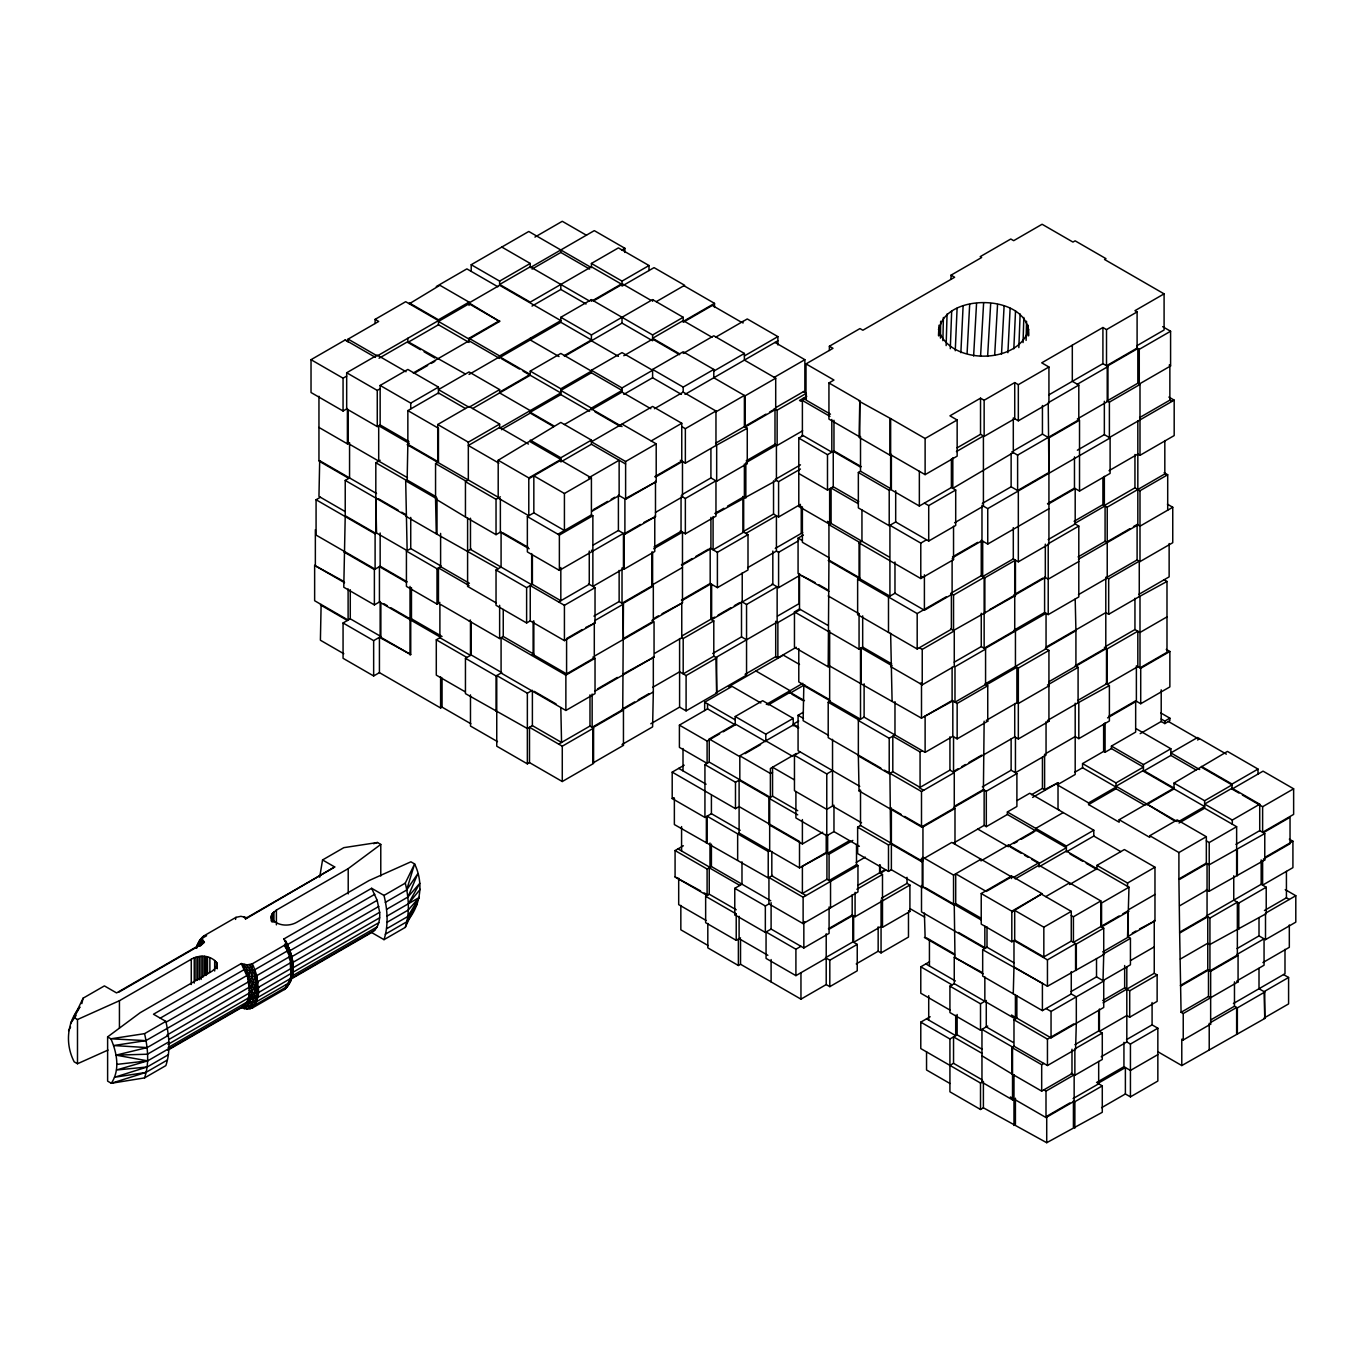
<?xml version="1.0" encoding="UTF-8"?>
<svg xmlns="http://www.w3.org/2000/svg" width="1364" height="1364" viewBox="0 0 1364 1364"><rect width="100%" height="100%" fill="white"/><g stroke="black" fill="none" stroke-linecap="round" stroke-linejoin="round"><path stroke-width="1.5" d="M793.217 725.836L793.217 718.351L762.647 700.704L735.23 716.526L735.23 724.847L707.541 708.871L679.408 725.119L679.408 747.37L707.098 763.363L707.098 741.095L719.646 733.849M740.192 830.301L711.411 813.694L704.932 817.445L704.932 764.607L709.246 762.101L709.246 739.015L735.23 724.011L765.801 741.658L765.801 734.173L735.23 716.526M798.605 728.12L793.217 725L739.817 755.827L739.817 779.748L735.486 782.254L704.932 764.607M795.911 791.546L795.911 817.957L826.772 835.774L833.967 831.614L859.388 846.294M922.235 887.572L922.235 861.144L860.514 825.51L857.632 827.181L857.632 853.591L888.493 871.408L891.374 869.755L922.235 887.572L923.667 886.736M980.955 859.235L953.538 875.057L922.951 857.393L922.951 887.146L953.538 904.809L955.704 903.565L980.886 918.091M922.951 860.735L921.501 861.571L921.501 858.229L922.951 859.064L922.951 826.959L954.988 808.477L954.988 843.907L953.538 843.071L984.143 825.408L986.308 826.652L1007.382 814.479L1035.788 830.898L1035.788 828.391L1063.221 812.569M1007.382 814.479L1007.382 811.989L1016.896 806.499L1016.896 773.558L1011.133 770.234L982.336 786.858M1044.602 754.224L1044.602 789.654L1058.021 782.748L1058.021 809.176L1059.453 809.994M1093.792 836.047L1093.792 830.216L1066.375 846.055L1066.375 851.886L1093.792 836.047L1120.782 851.63M1074.627 772.331L1082.556 767.744L1082.556 763.584L1103.629 751.428L1105.079 752.246L1111.421 748.597L1143.441 767.079L1116.025 782.919L1082.556 763.584M1096.963 869.533L1096.963 865.373L1124.379 849.55L1154.967 867.197L1154.967 920.871L1127.551 936.71L1128.983 887.197L1066.375 851.051L1038.959 866.873L1038.959 862.713L1008.371 845.066L980.955 860.889M1015.191 878.928L1038.959 865.219L1100.85 900.939L1100.85 926.531L1103.732 928.202L1103.732 954.612L1047.45 986.274L1013.981 966.957L1013.264 993.793M1128.983 887.197L1101.566 903.019L1101.566 926.94L1128.983 911.118M1111.421 748.597L1111.421 746.091L1135.666 732.093L1135.666 700.823L1140.713 703.739L1169.869 686.91L1169.869 651.481L1166.254 649.4M1116.025 782.919L1116.025 788.733L1144.805 805.357M1143.441 771.24L1170.858 755.417L1170.858 748.751L1143.441 764.59L1143.441 771.24L1204.617 806.55L1179.025 821.333M1173.586 820.31L1146.612 803.89M1140.185 733.644L1161.207 721.505L1161.207 689.826M1164.822 723.585L1164.822 721.096L1169.869 718.18L1169.869 720.669L1164.822 723.585L1161.207 721.505M1146.612 804.726L1174.029 788.904L1174.029 783.072L1227.429 751.411L1258.017 769.074L1258.017 774.053M1258.017 769.074L1232.033 784.061L1232.033 789.057L1238.955 793.064M196.28 947.929L202.025 938.79L200.048 942.797L200.031 946.224L204.361 942.234L202.025 938.79L203.833 935.909L235.972 917.358L240.882 916.318L246.918 917.665L334.709 866.975L322.552 859.951L319.688 877.205M938.978 335.8C935.67 291.521 1031.065 291.606 1028.729 335.663M940.444 338.153L940.666 321.239M204.361 942.234L116.571 992.924L104.397 985.899L83.119 998.175L73.792 1017.374L77.492 1019.522L119.435 1000.716L191.267 959.25C199.366 954.408 211.914 955.141 217.234 963.598L216.245 967.536L212.017 971.219L140.185 1012.702L107.62 1036.896L107.62 1081.14L111.319 1083.272L144.567 1077.901L165.845 1065.608C170.688 1051.269 169.17 1035.856 165.845 1021.38L153.484 1014.236L241.275 963.547L247.242 964.894L252.221 963.854L284.36 945.303L286.184 942.422L283.848 938.978L371.639 888.288L384 895.432C387.547 909.89 388.621 925.304 384 939.66L371.639 932.533L289.339 980.051M322.552 859.951L343.83 847.658L377.487 842.509L380.778 844.418L348.212 868.629L276.398 910.095L272.152 913.778L271.18 917.733C276.483 926.19 289.032 926.923 297.147 922.081L368.962 880.598L410.905 861.809L414.605 863.941C423.897 883.19 420.794 905.781 406.591 921.911L385.296 934.204M371.639 888.288L377.163 900.325L379.669 912.294L291.879 962.984L291.777 956.846L286.184 942.422C293.891 957.153 297.352 977.391 284.36 989.531C297.386 977.136 294.266 955.772 285.4 941.944L285.519 940.683L290.242 951.441L290.208 954.067C295.442 965.286 294.266 981.074 284.36 989.531L252.221 1008.081L247.242 1009.138L241.275 1007.791L168.113 1050.024M1028.047 335.834L1028.2 325.212M241.275 1007.791C256.262 997.749 244.923 978.926 247.242 964.894C253.789 978.039 259.296 997.476 247.242 1009.138L245.605 1003.785L256.773 1001.551L288.912 983.001L292.39 976.113L286.934 986.632L254.795 1005.183L242.826 1006.615L244.241 1008.746C257.182 997.613 251.078 977.459 244.241 964.519L242.826 966.513M166.323 1022.045L246.816 975.601L252.101 976.76L256.773 975.652L288.912 957.085L290.958 954.323L284.36 945.303L290.362 955.84L293.107 965.9L290.941 968.559L258.802 987.11L254.233 988.337L248.896 984.62L252.101 976.76L252.221 963.854C257.455 972.276 254.198 982.574 249.322 990.315L254.233 993.691L256.773 1001.551L252.221 1008.081C259.672 994.578 256.875 977.954 250.021 964.655L250.004 970.793L247.634 978.636L253.516 982.66L258.12 981.483L290.259 962.933L292.39 960.222L285.741 944.041L288.878 948.338L286.934 951.168L254.795 969.719L250.004 970.793L244.395 969.48L160.287 1018.124M942.882 340.676L943.394 317.454M1026.103 340.386L1026.546 321.239M946.139 345.586L947.059 313.993M1023.051 342.586L1023.818 317.454M950.299 348.673L951.68 310.856M1018.84 347.598L1020.136 313.976M384 939.66L405.279 927.384C409.899 913.01 408.825 897.614 405.279 883.139L414.605 863.941L406.574 890.095L385.296 902.388M955.26 350.753L957.102 308.196M1013.827 348.826L1015.532 310.856M960.87 352.679L963.103 306.065M1007.911 352.696L1010.127 308.213M967.11 353.02L969.668 304.496M1001.5 354.18L1004.109 306.065M973.623 356.021L976.539 303.558M994.697 354.947L997.544 304.496M980.563 356.328L983.597 303.234M987.621 356.379L990.673 303.558M79.811 1007.075C66.87 1022.523 64.995 1044.057 74.202 1061.84L77.492 1063.749L107.995 1050.075M107.62 1036.896L110.91 1038.805C116.895 1052.616 120.288 1069.939 111.319 1083.272L145.863 1072.445L167.158 1060.152M144.567 1077.901C149.409 1063.562 147.892 1048.149 144.567 1033.656L165.845 1021.38M293.107 965.9L291.726 977.511L290.259 978.704L258.12 997.255L247.634 1000.051L250.021 1008.9L252.647 1006.018L252.101 1002.813L248.47 997.954L167.994 1044.398M254.795 969.719L256.773 975.652L256.023 982.319L254.233 988.337L249.322 993.043L168.829 1039.521M938.483 335.646L939.012 325.212M1028.746 329.287C1018.482 365.109 948.73 365.109 938.466 329.287M256.773 1001.551L258.802 992.412L256.773 975.652M288.912 983.001C293.09 972.174 293.021 961.109 286.934 951.168M371.639 932.533C378.578 928.492 380.181 919.694 379.669 912.294M196.706 947.98L199.843 940.035L202.435 937.187L197.968 945.798L197.234 945.082L199.843 940.035L203.833 935.909L197.831 943.649L196.484 947.451M235.546 919.421L235.972 917.358M258.12 981.483L254.233 993.691L248.47 997.954M81.823 1003.631L83.119 998.175M291.777 976.01L286.934 986.632M258.802 987.11L256.705 993.265L258.12 997.255M290.259 978.704L292.697 971.816M386.609 909.345L407.887 897.052L417.827 873.676L406.574 890.095M405.279 927.384L413.377 909.72M245.605 972.532L246.901 969.838M287.497 984.007L285.741 988.269L290.958 980.358L290.242 979.659M198.343 944.28L196.467 947.946L201.258 938.807L206.612 935.721M406.591 921.911L413.241 909.686M68.575 1030.655L70.57 1027.058M79.777 1007.229L70.57 1023.392L76.094 1015.447M386.609 928.748L407.887 916.455L419.26 897.461L387.12 916.062M197.968 945.798L202.673 940.495L202.81 943.411L199.315 941.518L201.258 938.807M407.887 916.455L416.924 904.366L414.196 907.947M420.197 889.311L408.399 903.769L419.822 883.258L407.887 897.052M419.26 897.461L408.143 910.112L386.865 922.405M254.233 993.691L258.802 992.412L292.425 972.651L292.425 967.349L288.912 957.085M251.453 985.933L167.005 1035.071M334.709 866.975L245.639 918.944M246.918 917.665L245.367 918.824L243.9 916.676M803.123 398.373L804.555 399.209L800.958 401.289L799.509 400.453L806.721 396.293M375.1 323.524L375.1 319.364L405.688 301.7L438.458 320.608L377.265 355.936L348.11 339.107L348.314 342.006L345.228 339.943L311.026 359.687L311.026 392.525L343.063 411.007L347.394 408.518L347.394 443.846L349.559 442.601L349.559 477.929L345.228 480.418L345.228 515.745L375.816 533.409L375.816 462.754L380.147 460.265M471.211 271.368L471.211 264.718L528.789 231.471L591.413 267.634L591.413 263.457L618.404 247.89L649.008 265.537L649.008 270.532M436.292 286.542L466.88 268.878L497.86 286.764M409.302 303.78L439.89 285.281L469.046 302.126L469.046 305.451M348.11 339.107L378.698 321.444L375.1 319.364M534.944 237.08L562.275 221.292L586.52 235.29M471.211 264.718L499.633 281.12L530.238 263.457L530.238 267.634L594.295 230.635L624.9 248.299L624.9 252.459M408.944 441.561L380.147 424.937L377.265 426.591L346.678 408.927L346.678 372.764L377.265 355.117L406.063 371.741M409.302 302.944L438.458 319.79L469.046 302.126M407.853 338.272L407.853 342.432L438.458 324.768L469.046 342.432L469.046 338.272L499.633 355.936L560.826 320.608L499.633 285.281L469.046 302.944L499.633 321.444L469.046 339.107L438.458 321.444L469.046 303.78L499.633 321.444M311.026 359.687L343.063 378.186L346.678 376.106M532.028 269.083L560.826 252.459L589.623 269.083M379.056 358.238L407.853 341.614L465.448 374.026M380.147 424.937L380.147 385.449L407.853 369.439L438.458 387.103L438.458 393.77M346.678 372.764L377.265 390.428L380.147 388.774M589.623 301.086L530.238 266.798L499.633 284.462L530.238 302.126L591.413 266.798L622.018 284.462L622.018 281.12L591.413 263.457M469.046 338.272L499.633 320.608M621.66 250.175L624.9 248.299M413.258 372.986L469.046 340.778L499.633 358.442L499.633 355.936M415.048 372.781L427.648 365.501M431.246 363.421L434.843 361.341M532.028 306.082L560.826 289.458L586.026 304.002M380.147 385.449L410.735 403.113L438.458 387.103M622.018 281.12L649.008 265.537M499.633 357.607L560.826 322.279L560.826 317.283L591.413 299.62L652.606 334.947L683.193 317.283L683.193 321.444L714.514 303.371L714.514 307.429M593.221 300.25L622.018 283.627L650.816 300.25M593.221 301.086L622.018 284.462M345.28 511.619L318.954 496.411L319.688 460.674M469.046 374.435L499.633 356.771L530.238 374.435L499.633 392.099M622.018 286.116L654.055 267.634L684.643 285.281L656.289 301.666M407.853 410.598L438.458 428.262L438.458 461.919L407.853 444.255L407.853 410.598L438.458 392.934L465.448 408.518M560.826 317.283L591.413 334.947L652.606 299.62L683.193 317.283M437.725 462.345L437.725 424.511L469.046 406.438L499.633 424.102L499.633 428.262L560.826 392.934L523.026 371.11M530.238 371.11L560.826 353.447L591.413 371.11L560.826 388.774L530.238 371.11L530.238 375.271L472.643 408.518M499.633 389.61L469.046 371.946L438.458 389.61L469.046 407.273L499.633 389.61L499.633 392.934L530.238 410.598L530.238 413.087L501.441 429.711M435.934 496.632L407.137 480.009L407.853 444.255M564.423 355.527L591.413 339.943L560.826 322.279M316.073 499.753L375.1 533.818L375.1 569.146L316.073 535.08L316.073 499.753L320.404 497.246M564.423 356.362L622.018 323.115L652.606 340.778L652.606 334.947M591.413 370.275L622.018 352.611L652.606 370.275L622.018 387.939L591.413 370.275L591.413 372.764L622.018 390.428L591.413 408.092L560.826 390.428L591.413 372.764M437.725 424.511L468.329 442.175L499.633 424.102M345.228 515.745L343.779 587.236L374.384 604.9L380.147 601.558L380.147 636.886L410.735 654.549L410.735 619.222L390.939 607.798M375.816 498.082L376.549 533L407.137 550.647L405.688 480.827L407.137 480.009M468.329 442.175L468.329 480.009L465.448 481.663L465.448 516.99L435.559 498.917L435.559 463.589L438.458 461.919M623.808 355.731L652.606 339.107L679.596 354.691M683.193 322.279L712.349 305.451L741.146 322.075M589.623 411.229L560.826 394.605L530.238 412.252L553.631 425.773M530.238 441.766L560.826 459.429L528.789 477.912L528.789 515.745L498.201 498.082L498.201 460.248L560.826 422.431L591.413 440.095L591.413 444.255L625.616 463.999M681.403 394.384L652.606 377.76L652.606 369.439L683.193 351.776L713.798 369.439L713.798 377.76L745.102 395.85L775.707 378.186L775.707 409.353L745.102 427.017L745.102 395.85M348.11 588.89L348.11 620.057L314.641 600.74L314.641 565.412L343.54 581.269M683.193 353.447L713.798 335.783L744.386 353.447L744.386 360.096L775.707 378.186M375.1 533.818L376.549 533M435.559 498.917L436.292 533.818L498.201 568.737M564.423 424.511L591.413 408.927L622.018 426.591M715.623 337.232L747.267 318.954L777.872 336.618L777.872 344.939M650.816 408.723L622.018 392.099L591.413 409.763L591.413 408.092M623.808 394.384L652.606 377.76M530.238 440.095L560.826 457.758L591.413 440.095M652.606 369.439L683.193 387.103L713.798 369.439M713.798 371.11L744.386 353.447M528.789 478.747L560.826 460.248L591.413 477.912L591.413 514.91L557.944 534.245M343.779 551.909L374.384 569.572L380.147 566.231L407.137 581.831M406.421 551.073L410.735 548.567L441.339 566.231L437.009 568.737L406.421 551.073L406.421 586.401L437.009 604.064L439.89 602.394M465.448 481.663L496.036 499.326L500.366 496.837M591.413 444.255L560.826 461.919L560.826 457.758M744.386 355.936L777.872 336.618M654.413 408.723L683.193 392.099L715.964 411.007L715.964 445.499L685.359 463.163L680.312 460.265M343.796 653.731L320.404 640.228L321.12 604.474M685.001 394.384L777.872 340.778M651.174 440.93L681.761 423.266L681.761 461.083L654.771 476.667M588.532 477.912L619.137 460.248L619.137 495.575L592.129 511.176M564.423 493.495L564.423 530.494L533.836 512.83L533.836 475.831L564.423 493.495L591.413 477.912M470.853 723.755L442.055 707.132L440.606 707.967L379.431 672.64L373.651 675.964L343.063 658.301L343.063 622.973L350.275 618.813L380.863 636.477L380.863 603.229M467.596 551.073L471.211 548.993M465.448 516.99L496.036 534.654L501.082 531.738L501.082 567.066L496.036 569.982L496.036 605.309L526.623 622.973L530.238 620.893L564.423 640.637L595.028 622.973L595.028 587.645L588.532 583.894M591.413 514.91L592.863 515.745L592.863 586.401L623.45 568.737L623.45 533.409L559.376 570.391L527.357 551.909L527.357 516.581L533.836 512.83M681.761 423.266L652.606 406.438L591.413 441.766L625.616 461.509L656.203 443.846L656.203 481.663L625.616 499.326L618.404 495.166L618.404 530.494L593.221 545.037M681.761 426.591L685.359 428.671L715.964 411.007M774.258 377.351L804.862 359.687L804.862 390.854L776.082 407.461M951.032 279.364L951.032 275.17L981.637 257.506L980.187 256.671L1010.792 239.007L1013.674 240.678L1042.096 224.259L1072.957 242.076L1075.122 240.831L1105.982 258.649L1104.533 259.467L1164.089 293.857L1164.089 330.003L1136.775 345.791M829.38 350.48L829.38 346.234L859.985 328.571L862.866 330.241L954.647 277.25L951.032 275.17M715.588 412.047L744.386 395.424L744.386 426.591L747.267 428.262L747.267 463.589L716.68 481.253L710.917 477.929L682.119 494.552M830.471 414.179L806.005 400.044L806.005 363.898L832.995 348.314L829.38 346.234M593.221 509.71L607.611 501.406M611.208 499.326L614.806 497.246M655.487 477.093L682.477 461.509L682.477 496.837L655.487 512.421M343.063 622.973L373.651 640.637L380.863 636.477M410.018 619.648L411.468 618.813L442.055 636.477M467.596 517.826L467.596 586.401L469.046 585.565L438.458 567.901L438.458 603.229L499.633 638.557L503.248 636.477L533.836 654.14L533.836 620.893M715.588 443.215L765.988 414.127M769.586 412.047L774.991 408.927L774.991 444.255L746.193 460.879M527.357 516.581L559.376 535.063L592.863 515.745M774.258 408.518L777.139 410.172L806.294 393.344L806.294 399.584M626.69 497.877L656.203 481.663M715.964 445.499L747.267 428.262M828.937 382.96L859.797 400.777L859.797 436.923L828.937 419.106L828.937 382.96L833.967 380.045L806.005 363.898M379.431 672.64L379.431 637.312L410.735 654.549M465.09 691.753L436.292 675.129L436.292 639.801L440.606 637.312L379.431 601.984L379.431 566.657L406.421 582.24M469.046 620.893L470.478 620.057M496.036 569.982L526.623 587.645L532.386 584.321L560.826 600.723L560.826 567.475M747.625 461.714L776.423 445.09L776.423 480.418L715.588 513.87M640.381 524.475L624.183 533.818L624.183 569.146L622.018 567.901L622.018 603.229L652.606 585.565L652.606 552.318M643.979 522.395L655.487 516.581L655.487 481.253M681.045 496.002L685.359 498.491L715.964 480.827L715.964 516.155L685.359 533.818L680.312 530.903M774.991 444.255L777.139 445.499L802.646 430.785M618.404 530.494L624.9 534.245L655.487 516.581M859.064 401.187L890.641 418.595L890.641 489.454L919.353 506.027L951.39 487.528L955.704 490.017L955.704 525.447L928.714 541.031L895.688 521.969L889.209 525.72L858.348 507.902L858.348 472.473L889.209 490.29L891.374 489.045L891.374 454.331L889.925 455.167L859.064 437.35L859.797 400.777M831.818 419.481L831.818 452.149L802.39 435.167L801.674 436.412M829.653 488.841L829.653 524.27L798.793 506.453L798.793 438.083L803.123 435.593M558.66 601.984L589.265 584.321L589.265 551.073M654.038 546.913L681.045 531.329L681.045 498.082M653.68 548.788L682.477 532.165L682.477 602.82L651.89 620.484M714.872 513.461L723.875 508.261M727.472 506.18L743.67 496.837L743.67 532.165L713.082 549.828L713.082 516.581M560.826 707.541L561.542 742.459L532.386 725.631L527.357 728.529L465.448 693.628L465.448 658.301L471.211 654.976L501.799 672.64M800.498 464.851L774.991 479.582L778.588 481.663L800.446 469.046M624.183 569.146L654.771 551.482L654.771 516.155M530.238 620.893L530.238 585.565L564.423 605.309L595.028 587.645M798.793 438.083L827.488 454.655L833.967 450.904L861.196 466.624M681.403 564.781L692.196 558.541M695.793 556.478L708.393 549.198M593.937 616.102L619.137 601.558L623.45 604.064L622.734 709.621M682.119 565.19L710.917 548.567L710.917 517.399M742.954 496.411L742.954 531.738L773.541 514.075L778.588 516.99L800.446 504.373M651.89 551.909L651.89 585.156L682.477 567.492M465.448 658.301L496.036 675.964L501.082 673.049L565.872 710.456L595.028 693.628L595.028 658.301L592.863 657.056M531.67 655.385L533.836 654.14M622.734 638.966L653.322 621.302L653.322 585.974L622.734 603.638L623.45 639.392M594.653 620.688L623.45 604.064M745.835 533.409L776.423 515.745L776.423 551.073L747.625 567.697M952.822 457.724L952.822 488.363L1013.299 452.609L1013.299 417.913L1018.328 420.811L1048.933 403.147L1048.933 367.001L1018.328 384.665L1014.731 382.585L984.143 400.249L980.528 398.169L949.941 415.832L957.153 419.993L957.153 456.139L925.116 474.638L890.641 454.741M1106.511 329.594L1106.511 365.757L1137.099 348.093L1137.099 311.93L1106.511 329.594L1102.913 327.513L1041.721 362.841L1048.933 367.001M582.172 629.554L566.589 638.557L566.589 673.884L533.119 654.549L533.119 621.302M585.65 627.559L595.028 622.973M1164.089 293.857L1134.95 310.685L1137.099 311.93M710.184 583.485L710.184 548.158L717.396 552.318L748.001 534.654L748.001 569.982L717.396 587.645L710.184 583.485L681.403 600.109M798.793 506.453L800.225 505.618M798.793 473.513L827.488 490.085L833.251 486.76L858.672 501.423M858.348 472.473L860.514 471.228L891.374 489.045M890.641 418.595L925.116 438.492L957.153 419.993M682.119 600.518L710.917 583.894L710.917 619.222L713.798 620.893L713.798 656.22L683.193 673.884L683.193 638.557L713.798 620.893M654.771 617.977L658.369 615.897M661.966 613.817L682.477 602.82M775.281 548.413L802.697 532.574M558.66 744.113L589.981 726.04L593.579 728.12L593.579 763.448L562.275 781.521L529.505 762.612L527.357 763.857L496.752 746.193L496.752 675.538L527.357 693.202L532.386 690.303L532.386 725.631M828.903 591.362L798.076 573.562L798.076 538.132L803.396 535.046M594.653 656.016L654.055 621.728L654.055 657.056L594.653 691.343M957.136 447.835L980.528 434.315L984.143 436.395L1014.731 418.731L1014.731 382.585M1048.916 394.844L1102.913 363.659L1107.96 366.575L1107.96 401.289L1077.355 418.953M565.156 674.72L594.295 657.874L594.295 622.564M501.082 673.049L501.082 637.721L565.872 675.129L595.028 658.301M776.423 551.073L778.588 552.318L798.622 540.741M828.937 524.68L859.797 542.497L859.797 577.927L828.937 560.11L828.937 524.68L831.085 523.435L831.085 488.005L858.314 503.725M956.42 451.569L983.41 435.986L983.41 506.129L954.63 522.753M1077.355 384.239L1107.96 366.575M1139.264 349.337L1170.585 331.247L1170.585 365.961L1139.264 384.051L1139.264 349.337L1137.099 348.093M1048.933 473.291L1048.217 402.738L1078.805 385.074L1078.805 419.788L1017.612 455.116L1011.849 451.791M682.119 635.846L714.514 617.142M718.112 615.079L730.712 607.798M734.309 605.718L739.714 602.598M654.771 653.305L681.761 637.721L683.193 638.557M597.534 688.837L617.329 677.414M622.734 674.293L654.055 657.056M712.707 653.509L741.505 636.886L741.505 601.558L746.551 604.474L777.139 586.81L777.139 622.137L715.964 657.465L716.68 693.219L716.68 657.891L713.798 656.22M1013.657 450.751L1042.437 434.127L1048.933 437.861L1079.521 420.197L1079.521 491.057L1074.474 488.142L1047.484 503.725M772.092 583.894L778.588 587.645L800.446 575.028M801.674 575.642L815.109 582.564M922.235 750.694L920.069 751.939L920.069 787.369L892.806 771.632L889.209 773.712L858.348 755.895L858.348 720.482L864.111 717.14L925.116 752.365L952.822 736.355L957.153 738.862L987.741 721.198L987.741 685.768L957.153 703.432L952.106 700.516L921.501 718.18L829.653 665.973L828.204 666.808L828.937 560.11M859.064 578.336L859.064 542.906L861.946 541.252L861.946 509.983M1137.832 383.216L1137.832 348.502L1107.227 366.166L1107.227 400.88L1137.832 383.216L1139.997 384.46L1139.997 455.32L1137.832 454.076L1109.034 470.699M924.4 503.111L928.714 505.601L955.704 490.017M1107.227 400.88L1109.392 402.124L1139.997 384.46M118.924 992.122L201.241 944.57L200.048 942.797M652.606 687.388L679.596 671.804L686.092 675.555L716.68 657.891M777.497 616.119L799.082 603.638L799.082 574.551M634.618 701.931L622.018 709.212L623.45 710.047L623.45 745.375L592.863 763.039L592.863 727.711L623.45 710.047M638.216 699.851L649.008 693.628M653.322 656.63L653.322 691.957L592.147 727.285L592.147 694.037M828.204 666.808L794.462 647.337L794.462 611.907L799.509 608.992L827.931 625.394M982.336 503.418L1011.133 486.795L1018.328 490.955L1018.328 561.815L1013.299 558.899L982.694 576.563L982.694 541.133M529.505 762.612L529.505 727.285L562.275 746.193L593.579 728.12M746.551 604.474L746.551 675.129L745.102 674.293L775.707 656.63L775.707 621.302L777.872 622.564L799.969 609.793M1077.355 450.222L1104.346 434.639L1110.108 437.963L1110.108 473.393L1079.521 491.057M1014.731 559.734L1014.731 630.594L984.143 648.258L984.143 577.398L953.538 595.062L951.39 593.817L951.39 629.247L917.188 648.991L857.632 614.601L857.632 579.171L859.797 577.927M828.204 560.519L889.925 596.153L889.925 525.293L920.785 543.111L926.548 539.786M1139.605 417.606L1169.869 400.146L1172.017 401.391M1048.217 472.882L1017.612 490.546L1017.612 455.116M1139.997 455.32L1174.182 435.576L1174.182 400.146L1109.392 437.554L1109.392 402.124M953.18 557.347L981.978 540.724L981.978 505.294L987.741 508.619L1110.108 437.963M650.798 723.755L679.596 707.132L686.092 710.866L716.68 693.219M715.964 692.793L746.551 675.129M775.707 656.63L777.872 657.891L796.286 647.252M952.464 556.921L977.647 542.378M728.478 686.791L783.328 655.129L799.509 664.473M704.659 710.593L704.659 702.204L732.093 686.382L760.856 702.989M1048.2 504.151L1075.19 488.568L1075.19 523.998L1048.2 539.581M828.204 631.379L829.653 630.543L829.653 701.403L860.514 719.22L860.514 648.36M857.632 614.601L859.064 613.766L859.064 649.196L862.679 647.116L891.715 663.893M952.106 560.877L952.106 594.227L924.4 610.237L894.972 593.238L888.493 596.989L888.493 632.419M859.064 542.906L920.785 578.541L953.538 559.632L953.538 526.282M374.776 894.29L286.952 944.911L288.162 947.963M953.538 595.062L953.538 630.492L1015.447 595.574L1015.447 560.161L984.859 577.807L981.262 575.727L981.262 540.297L987.741 544.048L1048.933 508.721M384 895.432L405.279 883.139M377.163 900.325L289.373 951.015L290.242 951.441M168.454 1035.293L147.176 1047.586L113.638 1045.54L145.863 1040.63L250.516 980.665M291.043 957.119L378.834 906.429M291.879 968.474L379.669 917.801M168.71 1041.943L147.431 1054.219L115.991 1055.139L147.176 1047.586M292.868 972.327L378.834 922.678M1074.116 521.287L1102.913 504.663L1107.227 507.169L1164.822 473.922L1166.987 475.166M950.657 593.391L981.262 575.727M857.632 579.171L917.188 613.561L946.19 596.818M1167.703 510.17L1167.703 474.757L1139.997 490.75L1134.95 487.835L1104.346 505.498L1104.346 476.326M168.164 1047.552L246.816 1002.131L248.998 1003.461M291.214 976.505L377.163 926.872M168.965 1048.575L147.687 1060.868L116.537 1069.99L147.176 1066.989L168.454 1054.696M167.602 1049.751L244.395 1005.439L246.901 1006.462M290.617 978.755L374.776 930.146M766.312 704.421L802.867 683.296M768.137 705.018L790.08 692.349L804.453 700.653M828.562 735.367L803.123 720.686L803.839 684.847M1048.217 614.601L1048.217 543.742L1078.805 526.078L1078.805 596.938L1048.217 614.601L1044.602 612.521L1014.015 630.185L1015.447 631.003L1015.447 666.433L1018.328 668.104L1048.933 650.44L1048.933 721.3L1018.328 738.964L1014.731 736.884L953.538 772.212L953.538 736.782M723.108 731.854L735.23 724.847M804.692 684.745L790.08 693.185L790.08 690.696L755.895 670.969M1018.328 561.815L1048.933 544.151L1048.933 437.861M704.932 817.445L672.196 798.537L672.196 772.126L684.182 765.204M859.763 786.329L798.076 750.712L798.076 715.282L803.396 712.196M765.801 734.173L793.217 718.351M1078.072 556.921L1105.079 541.337L1107.227 542.599M1042.812 578.131L1014.015 594.755L1015.447 595.574M880.854 768.068L828.204 737.668L828.204 702.238L830.369 700.994L803.123 685.257M890.641 633.254L892.09 701.198M989.531 609.708L1045.318 577.501L1045.318 544.151M1106.511 542.173L1129.904 528.669M1133.501 526.589L1137.099 524.509L1139.997 526.18L1172.75 507.272L1172.75 542.702L1139.997 561.61L1137.099 559.939L1106.511 577.603L1108.676 578.847L1139.264 561.184L1139.264 596.614L1166.987 581.456L1166.987 652.316L1139.997 667.9L1139.997 597.04M919.353 647.747L922.235 649.4L954.271 630.901L954.271 666.331L922.235 684.83L890.641 666.604M1078.447 559.223L1137.832 524.935L1137.832 420.726M798.707 721.01L793.217 724.165L798.605 727.285M745.017 753.661L760.601 744.659M1078.805 561.508L1048.217 579.171L1044.602 577.091L1044.602 612.521M672.196 798.537L673.646 797.718M796.371 753.491L770.387 768.495L770.387 797.394L709.246 762.101M954.254 662.171L981.262 646.587L985.575 649.094L985.575 684.523L954.988 702.187L954.988 666.757L985.575 649.094M833.967 831.614L833.967 805.203L826.772 809.364L794.462 790.711L794.462 755.281L800.225 751.956M920.069 683.586L921.501 682.75M984.859 648.667L1046.052 613.34L1046.052 648.77L984.859 684.097L987.741 685.768M1078.447 594.653L1107.227 578.029L1107.227 507.169M772.553 772.229L770.387 773.473L739.817 755.827M672.196 772.126L735.486 808.664L739.1 806.584L799.509 841.469L799.509 867.879L826.209 852.466L829.09 854.137L852.858 840.412M675.078 850.556L707.098 869.021L707.098 895.449L675.078 876.967L675.078 850.556L683.381 845.765M822.697 832.245L802.39 843.958L768.938 824.657L768.938 798.23L772.553 796.15L797.718 810.693M674.362 798.128L674.362 824.555L768.222 877.904L772.553 875.415M924.4 716.509L952.822 700.943L952.822 736.355M1046.41 646.911L1105.795 612.624L1108.676 614.277L1139.264 596.614M794.462 755.281L826.772 773.934L832.534 770.609M858.348 755.895L859.064 790.915L921.501 826.959L954.271 808.051L954.271 772.621L949.941 770.131L919.353 787.795L923.667 790.285M858.348 720.482L889.209 738.282L894.972 734.957L894.972 701.625M1075.923 666.126L1075.923 630.697L1045.318 648.36L1048.933 650.44M1138.906 594.329L1169.136 576.87L1169.136 543.537M986.308 684.933L1016.896 667.269L1016.896 702.699L986.308 720.363L987.741 721.198M799.509 867.879L739.1 833.012L737.651 833.847L737.651 860.258M675.078 876.967L700.533 890.828M707.098 869.021L711.411 866.532L770.745 900.786M1106.153 646.178L1134.95 629.554L1139.997 632.47L1166.987 616.886M859.064 790.915L860.514 790.08L860.514 825.51M1048.933 681.71L1106.511 648.463L1106.511 683.893L1077.713 700.516M1107.227 648.872L1137.832 631.208L1137.832 666.638L1107.227 684.302L1107.227 648.872L1104.346 647.218M1047.484 685.035L1078.089 667.371L1078.089 702.801L1047.484 720.465L1048.933 721.3M1048.933 685.87L1018.328 703.534L1016.896 702.699M707.098 842.611L707.098 816.183L768.222 851.494L769.671 850.659L769.671 797.821L739.1 780.174L739.1 833.012M740.533 937.852L736.219 940.342L705.648 922.695L705.648 896.284L709.246 894.204L736.219 909.771M829.09 906.975L829.09 933.385L803.839 947.98L771.103 929.072L765.34 932.413L734.77 914.767L734.77 888.339L741.982 884.179L741.982 861.826M954.63 770.745L958.227 768.682M961.825 766.602L965.422 764.522M969.02 762.442L981.62 755.162M884.486 770.166L921.501 791.529L954.271 772.621M1078.089 702.801L1109.392 685.563L1109.392 720.993L1078.805 738.657L1075.19 736.577L1046.41 753.201M1107.585 717.873L1136.382 701.249L1136.382 665.82L1140.713 668.309L1169.869 651.481M801.674 866.634L826.925 852.892L826.925 879.303L830.54 881.383L830.54 907.81M849.584 840.633L827.658 853.301L827.658 835.007M734.77 914.767L736.219 913.931L736.219 940.342M734.77 888.339L765.34 905.986L768.938 903.906L803.123 923.633L857.956 891.971L857.956 865.56L856.507 864.725L829.09 880.547L829.09 854.137M826.925 879.303L802.39 893.471L802.39 867.061M856.183 862.423L865.322 857.138M1108.676 716.407L1135.666 700.823M954.63 806.175L983.41 789.551L986.308 791.222L1016.896 773.558M857.632 827.181L888.493 844.998L891.374 843.327M768.938 903.906L768.938 877.495L803.123 897.222L857.956 865.56M857.666 885.475L885.1 869.652M885.816 870.062L880.326 873.233L880.326 865.1M856.899 889.26L882.491 874.477L882.491 927.315L909.907 911.476L909.907 885.066L907.026 883.395L881.434 898.177M1017.22 800.48L1029.752 793.251L1093.792 830.216M1031.559 794.701L1042.437 788.409L1045.318 790.08M707.814 923.479L707.814 947.861L738.384 965.507L740.533 964.263L800.958 999.147L826.209 984.569L829.806 986.649L857.24 970.81L857.24 944.399L852.909 941.893L825.493 957.733M922.951 859.064L951.816 842.406L1011.542 876.881L986.274 891.459L955.704 873.812L955.704 903.565M1032.633 797.411L1058.021 782.748M1057.305 784.829L1075.19 774.496L1075.19 703.227M828.425 928.782L852.193 915.056L855.075 916.727L909.907 885.066M829.142 929.191L852.909 915.483L852.909 941.893M857.24 944.399L829.806 960.222L826.209 958.142L795.911 975.635L766.057 958.415L766.057 931.987L795.911 949.225L800.958 946.309M1008.371 845.885L1035.788 830.062L1066.375 847.726L1038.959 863.548M1013.861 843.566L1017.51 841.452M1021.176 839.337L1033.963 831.955M1058.021 785.255L1088.608 802.902L1116.025 787.079L1082.556 767.744M1197.558 739.987L1199.007 739.169M1088.608 802.902L1088.608 804.572L1116.025 788.733M856.234 963.905L878.16 951.237L881.059 952.907L908.475 937.068L908.475 912.686M1043.119 957.358L1071.269 941.109L1071.269 911.374L1043.835 927.196L1043.835 956.948L1014.697 940.12L1011.815 941.791L981.228 924.127L981.228 893.539L1011.542 876.046L1042.113 893.71L1011.815 912.039M1013.367 877.495L1038.959 862.713M1088.608 804.572L1119.179 822.219L1119.179 819.73L1174.029 788.068L1143.441 770.404L1116.025 786.244L1177.183 821.554M924.4 913.096L925.116 937.068M981.228 893.539L1011.815 911.203L1042.113 893.71M1174.029 783.072L1204.617 800.736L1232.033 784.897L1201.445 767.233M950.248 1010.247L920.785 993.231L920.785 966.82L929.498 961.791M1119.179 819.73L1149.767 837.394L1149.767 835.723L1177.183 819.883L1206.339 836.712L1206.339 863.139L1209.22 864.793L1264.769 833.557L1264.769 859.968L1209.22 891.221L1206.339 889.55M1045.779 896.591L1069.546 882.866M1232.033 789.057L1263.047 771.154L1293.635 788.801L1293.635 814.393L1262.621 832.296L1262.621 806.721L1242.416 795.059M1069.546 884.537L1096.963 868.697M1179.025 823.004L1204.617 808.221L1236.637 826.703L1236.637 875.381M1015.413 994.578L1015.413 1018.959L954.254 983.649L954.254 957.221L981.961 972.396M1071.985 1049.24L1071.985 1073.621L1041.687 1091.115L1011.815 1073.877L1011.815 1047.45L1013.981 1046.205L1047.45 1065.523L1075.582 1049.291L1076.315 1023.29L1076.315 996.862L1071.269 993.947L1042.403 1010.622L982.677 976.13L982.677 949.719L987.007 947.213L1013.981 962.796M1259.722 804.214L1232.033 788.222L1204.617 804.061L1232.306 820.054L1259.722 804.214L1259.722 830.642L1264.769 833.557M1149.767 835.723L1178.905 852.551L1206.339 836.712M1096.963 865.373L1127.551 883.037L1154.967 867.197M987.724 1026.052L980.511 1030.212L949.924 1012.565L949.924 986.138L954.254 983.649M1262.621 806.721L1293.635 788.801M1071.269 915.534L1073.417 916.779L1100.85 900.939M1206.339 840.872L1209.22 842.543L1236.637 826.703M1126.494 1039.658L1152.086 1024.876L1157.848 1028.217L1157.848 1081.038L1130.432 1096.878L1125.385 1093.962L1125.385 1067.552L1097.969 1083.374L1102.283 1085.88L1102.283 1112.291L1046.717 1142.708L983.393 1107.807L983.393 1081.396L980.511 1083.05L920.785 1048.575L920.785 1022.148L930.163 1016.743M1235.972 844.35L1259.722 830.642M1178.905 852.551L1178.905 878.962L1206.339 863.139M1179.638 879.388L1207.055 863.548L1207.055 916.386L1179.638 932.209L1178.905 878.962M1129.375 909.225L1154.967 894.46M1119.128 915.977L1073.417 942.371L1073.417 916.779M1122.777 913.863L1128.267 910.692L1128.267 937.119L1102.675 951.901M1263.337 832.722L1290.037 817.309L1290.037 843.719L1263.337 859.132L1264.769 859.968M1013.981 966.957L1013.981 940.529L1047.45 959.864L1075.582 943.615L1075.582 970.026M1071.269 941.109L1076.315 944.024L1103.732 928.202M949.924 986.138L980.511 1003.802L986.274 1000.477L986.274 1026.887L1013.264 1042.471M982.677 949.719L1043.119 983.785M1132.308 933.112L1135.956 931.015M1139.622 928.901L1154.967 920.871M1179.638 905.798L1207.055 889.959M920.785 1022.148L949.924 1038.976L957.136 1034.816L982.319 1049.359M1266.167 856.66L1292.919 841.23L1292.919 867.64L1262.621 885.134L1262.621 860.752M1103.016 954.203L1130.432 938.364L1130.432 964.791L1103.016 980.614L1103.732 954.612M1013.981 1046.205L1013.981 1019.795L1016.862 1018.124L1016.862 995.771M1070.928 991.645L1096.52 976.863L1103.732 981.04L1103.732 1007.45L1051.047 1037.868L1011.457 1015.004M1180.354 959.045L1207.771 943.223L1209.936 944.468L1266.218 913.641L1266.218 887.214L1261.171 884.315L1206.339 915.977L1209.936 918.057L1237.353 902.218L1237.353 955.056L1209.936 970.895L1209.936 918.057M1130.483 960.597L1154.251 946.872M949.924 1065.403L953.538 1063.323L982.319 1079.93M1180.354 932.635L1207.771 916.796L1207.771 969.634L1210.652 971.304L1238.069 955.465L1238.069 981.892L1183.236 1013.554L1181.071 1012.31L1179.638 932.209M1046 1008.542L1051.047 1011.44L1103.732 981.04M1233.755 875.756L1233.755 900.138L1238.802 903.053L1266.218 887.214M1102.726 1000.545L1124.669 987.877L1129.699 990.793L1157.132 974.953L1157.132 1001.381L1129.699 1017.203L1126.817 1015.549L1099.401 1031.372L1099.401 1009.019M1103.067 1002.847L1154.251 973.299L1157.132 974.953M1264.445 910.504L1286.423 897.802L1289.321 899.473M1013.981 1019.795L1047.45 1039.112L1073.775 1023.904M1265.502 939.643L1265.502 913.215L1295.8 895.722L1295.8 922.149L1265.502 939.643L1259.006 935.892L1237.08 948.56M1011.815 1073.877L981.961 1055.804M1074.917 1044.671L1098.685 1030.962L1102.283 1033.042L1102.283 1059.453L1074.866 1075.292L1071.269 1073.212M1011.815 1047.45L1041.687 1064.704L1043.835 1063.443M1180.354 985.473L1207.771 969.634M1181.071 985.882L1208.487 970.06L1208.487 996.47L1210.652 997.715M1074.866 1075.292L1074.866 1048.865L1102.283 1033.042M949.924 1038.976L949.924 1091.814L980.511 1109.478L983.393 1107.807M1012.531 1099.878L1012.531 1047.041L981.961 1029.377L981.961 1082.215L1012.531 1099.878L1013.981 1099.043M1262.911 962.558L1289.321 947.315L1289.321 924.963M1101.225 1056.742L1126.817 1041.96L1130.432 1044.04L1157.848 1028.217M1181.071 1012.31L1208.487 996.47M1043.835 1089.87L1046 1091.115L1074.15 1074.866L1074.15 1101.294L1046 1117.542L1010.383 1096.963M1238.461 980L1264.053 965.235L1264.053 938.807L1236.637 954.647L1238.069 955.465M1096.52 1082.539L1123.936 1066.716L1130.432 1070.45L1157.848 1054.628M1233.414 1003.512L1284.99 973.726L1284.99 949.344M1073.093 1098.566L1098.685 1083.8L1098.685 1061.431M1210.703 1019.948L1234.471 1006.223L1237.353 1007.894L1264.769 992.054L1264.769 1018.482L1181.787 1065.557L1158.121 1051.883M1069.87 1102.93L1046.717 1116.281L1046.717 1142.708M1211.044 1022.25L1236.637 1007.485L1236.637 1033.895M1264.053 1018.056L1288.588 1003.904L1288.588 977.476L1264.053 991.645L1264.769 1018.482M1073.417 1127.295L1073.417 1100.867L1074.866 1101.703L1102.283 1085.88M1181.787 1065.557L1181.787 1039.146L1183.236 1039.965L1210.652 1024.142L1210.652 971.304M1101.618 1107.687L1125.385 1093.962M147.176 1066.989L114.542 1077.27L145.863 1072.445M373.6 843.685L377.487 842.509M144.567 1033.656L110.91 1038.805L145.863 1040.63M116.912 1064.38L147.687 1060.868L115.991 1055.139M248.896 995.498L251.453 995.618L253.516 998.55L254.795 1005.183M1170.585 331.247L1162.674 326.661M1169.136 365.126L1170.585 365.961M1168.863 397.077L1174.182 400.146M1078.805 385.074L1072.309 381.323L1072.309 345.177M1164.157 472.694L1167.703 474.757M1167.414 504.186L1172.75 507.272M683.927 285.707L714.514 303.371M774.991 342.432L804.862 359.687M1078.805 526.078L1074.474 523.571L1105.079 505.908L1105.079 541.337M1164.089 579.785L1166.987 581.456M711.991 337.232L683.193 320.608L652.606 338.272L679.596 353.856M803.413 391.69L806.294 393.344M829.977 416.378L802.39 400.453L802.39 435.167M501.799 247.055L530.238 263.457M860.479 467.051L833.251 451.331L833.251 486.76M618.421 356.362L591.413 340.778L591.413 334.947M952.106 558.797L953.538 559.632M1075.923 630.697L1075.19 599.018M747.267 463.589L745.835 462.754L745.835 498.082M559.018 356.567L530.238 339.943L530.238 338.272M1160.781 712.929L1169.869 718.18M827.505 521.355L889.175 556.972M921.501 576.461L922.951 577.296M1078.089 667.371L1075.19 665.717L1105.795 648.053L1105.795 577.194M1105.795 683.483L1109.392 685.563M1226.355 754.122L1197.558 737.498L1170.858 752.911L1199.655 769.535M1168.419 721.505L1197.2 738.129M1161.207 719.016L1164.822 721.096M622.018 424.102L656.203 443.846M595.011 411.843L620.211 426.386M501.441 358.647L519.428 369.03M1136.672 729.007L1170.858 748.751M1201.445 766.415L1232.033 784.061M798.076 538.132L802.39 540.621M829.295 557.825L802.39 542.292L802.39 506.862M1170.858 755.417L1196.058 769.944M950.657 628.821L954.271 630.901M1289.321 839.15L1292.919 841.23M742.954 531.738L748.001 534.654M1111.421 746.091L1143.441 764.59M407.853 342.432L420.453 349.713M424.051 351.793L434.843 358.033M530.238 413.087L553.631 426.608M818.724 584.662L827.812 589.896M828.204 595.949L859.064 613.766M528.431 444.05L499.633 427.426L468.329 445.499L498.917 463.163M345.228 339.943L375.441 357.385M1285.229 889.618L1295.8 895.722M892.09 665.768L861.23 647.951L861.23 683.381M794.462 611.907L859.064 649.196M498.201 460.248L528.789 477.912M409.302 443.419L378.698 425.756L378.698 461.083M591.413 550.238L592.863 551.073M651.89 585.156L653.322 585.974M741.505 636.886L746.551 639.801M407.137 444.681L498.917 497.655M435.559 463.589L466.164 481.253M829.278 699.527L798.793 681.932L798.793 648.582M920.069 751.939L892.806 736.202L892.806 771.632M828.204 702.238L859.064 720.056M1007.382 811.989L1066.375 846.055M1283.541 974.561L1288.588 977.476M1069.973 853.949L1082.573 861.23M1086.17 863.31L1095.156 868.493M791.87 694.225L802.663 700.448M407.495 477.707L348.11 443.419L348.11 410.172M502.873 532.778L528.073 547.322M318.954 427.426L347.394 443.846M529.147 548.788L500.366 532.165L500.366 498.917M375.816 462.754L406.421 480.418M405.688 480.827L436.292 498.491M798.076 715.282L803.481 718.402M954.988 808.477L953.538 807.641L984.143 789.978L984.143 825.408M1264.769 992.054L1259.006 988.73L1259.006 968.406M1010.178 846.925L1020.971 853.165M1024.569 855.245L1028.166 857.325M1031.764 859.388L1037.151 862.508M977.783 829.073L1008.371 846.72L1008.371 845.066M1236.637 981.057L1238.069 981.892M376.549 493.512L318.954 460.265L318.954 396.259M318.954 461.083L348.826 478.338M378.34 498.695L398.135 510.136M401.732 512.216L405.33 514.296M345.228 480.418L406.421 515.745M405.688 516.155L436.292 533.818M1127.551 936.71L1130.432 938.364M1042.113 894.545L1071.269 911.374M892.397 809.329L901.178 814.393M904.69 816.422L922.951 826.959M704.659 702.204L735.23 719.851M765.801 740.84L792.774 756.406M469.404 583.281L440.606 566.657L440.606 533.409M653.322 691.957L652.606 726.876L622.018 744.539L623.45 745.375M467.596 586.401L496.394 603.024M794.394 779.85L772.553 767.233L772.553 796.15M1043.835 927.196L1014.697 910.368L1014.697 940.12M861.571 822.799L832.534 806.039L832.534 739.339M1210.652 1024.142L1209.22 1023.307L1209.22 1049.717M709.246 739.015L739.817 756.662M921.501 861.571L890.641 843.753L889.925 773.303M679.408 725.119L707.098 741.095M925.474 887.776L981.245 919.967M768.938 798.23L797.718 814.837M882.491 874.477L879.61 872.807L879.61 864.691M678.692 768.375L706.092 784.198M958.568 932.465L985.558 948.048M383.744 603.638L387.342 605.718M534.211 691.343L556.086 703.977M909.993 908.629L924.673 917.12M314.641 565.412L344.581 582.701M908.475 910.658L909.907 911.476M436.292 639.801L466.88 657.465M926.548 937.903L953.675 953.555M924.4 937.494L954.63 954.953M954.254 957.221L983.035 973.845M882.491 927.315L881.059 926.48L853.625 942.319L853.625 915.892M320.404 604.9L347.394 620.484M925.832 963.905L955.414 980.989M806.005 895.551L771.819 875.824L771.819 851.443M920.785 966.82L952.089 984.893M497.485 741.624L470.478 726.04L470.478 694.873M677.959 848.885L709.979 867.368L709.979 842.986M803.839 921.553L805.272 922.388M739.817 885.424L709.246 867.777L709.246 894.204M926.548 1018.823L955.704 1035.651L955.704 1015.327M704.165 892.926L707.814 895.023M982.319 1053.52L953.538 1036.896L953.538 1063.323M705.648 896.284L736.219 913.931M767.864 955.294L739.1 938.688L739.1 916.318M705.989 920.393L678.692 904.639L678.692 878.211M949.941 1083.493L926.548 1069.99L926.548 1051.712M708.155 945.576L680.841 929.805L680.841 905.423M288.145 946.019L283.848 938.978M249.322 993.043L251.453 995.618M288.145 982.66L288.878 983.921L286.167 986.701L285.519 984.927M241.275 963.547L246.816 975.601M290.259 962.933L290.941 973.862M244.241 964.519L244.395 969.48M1286.423 871.391L1286.423 897.802M1261.171 859.917L1261.171 884.315M1259.006 917.614L1259.006 935.892M1238.802 903.053L1238.802 929.464M1237.353 849.38L1237.353 875.807M1237.353 1007.894L1237.353 1034.304M1234.471 981.841L1234.471 1006.223M1232.306 820.054L1232.306 824.214M1209.22 842.543L1209.22 891.221M1204.617 800.736L1204.617 808.221M1183.236 1013.554L1183.236 1039.965M1169.869 364.717L1169.869 400.146M1164.822 440.572L1164.822 473.922M1154.251 920.461L1154.251 973.299M1152.086 1002.523L1152.086 1024.876M1140.713 668.309L1140.713 703.739M1139.997 490.75L1139.997 561.61M1137.099 524.509L1137.099 559.939M1134.95 454.485L1134.95 487.835M1134.95 598.284L1134.95 629.554M1130.432 1044.04L1130.432 1096.878M1129.699 990.793L1129.699 1017.203M1127.551 883.037L1127.551 886.361M1126.817 966.769L1126.817 1041.96M1124.669 965.524L1124.669 987.877M1123.936 1042.335L1123.936 1066.716M1108.676 578.847L1108.676 614.277M1105.079 722.715L1105.079 752.246M1104.346 401.289L1104.346 434.639M1103.629 723.994L1103.629 751.428M1102.913 327.513L1102.913 363.659M1102.913 477.571L1102.913 504.663M1098.685 1010.639L1098.685 1030.962M1096.52 958.585L1096.52 976.863M1078.805 703.227L1078.805 738.657M1076.315 944.024L1076.315 970.452M1074.866 1101.703L1074.866 1128.13M1074.474 456.889L1074.474 488.142M1071.269 971.594L1071.269 993.947M1051.047 1011.44L1051.047 1037.868M1047.45 959.864L1047.45 986.274M1047.45 1039.112L1047.45 1065.523M1046.052 721.727L1046.052 755.059L1015.447 772.723L1015.447 737.293M1046 1091.115L1046 1117.542M1042.437 405.534L1042.437 434.127M1042.437 757.156L1042.437 788.409M1042.403 984.194L1042.403 1010.622M1041.687 1064.704L1041.687 1091.115M1018.328 384.665L1018.328 420.811M1018.328 668.104L1018.328 738.964M1015.413 1098.208L1015.413 1124.635M1014.731 703.534L1014.731 736.884M1013.981 1074.661L1013.981 1125.471M1013.299 527.646L1013.299 558.899M1011.815 911.203L1011.815 941.791M1011.542 876.046L1011.542 878.552M1011.133 453.445L1011.133 486.795M1011.133 738.964L1011.133 770.234M987.741 508.619L987.741 544.048M987.007 926.889L987.007 947.213M986.308 791.222L986.308 826.652M984.859 577.807L984.859 613.237M984.842 926.105L984.842 948.457L921.501 911.902L921.501 885.492M984.842 976.914L984.842 1001.295M984.143 400.249L984.143 436.395M984.143 721.198L983.41 789.551M981.262 613.254L981.262 646.587M980.528 398.169L980.528 434.315M980.511 1003.802L980.511 1030.212M980.511 1083.05L980.511 1109.478M957.153 703.432L957.153 738.862M957.136 1014.492L957.136 1034.816M954.971 956.812L954.254 904.383M953.538 875.057L953.538 904.809M952.106 667.167L952.106 700.516M951.39 458.935L951.39 487.528M949.941 736.782L949.941 770.131M929.43 939.574L929.43 965.985M928.714 505.601L928.714 541.031M928.714 995.686L928.714 1020.067M925.116 438.492L925.116 474.638M925.116 716.935L925.116 752.365M924.4 574.807L924.4 610.237M922.235 649.4L922.235 684.83M921.501 684.83L921.501 718.18M921.501 791.529L921.501 826.959M920.785 543.111L920.785 578.541M919.353 471.313L919.353 506.027M917.188 613.561L917.188 648.991M907.026 877.308L907.026 883.395M895.688 490.716L895.688 521.969M894.972 561.985L894.972 593.238M891.374 807.897L891.374 869.755M889.925 419.004L889.925 455.167M889.209 490.29L889.209 525.72M889.209 738.282L889.209 773.712M888.493 844.998L888.493 871.408M881.059 900.069L881.059 952.907M878.16 926.855L878.16 951.237M864.111 683.807L864.111 717.14M862.679 615.863L862.679 647.116M860.514 436.514L860.514 471.228M856.507 844.401L856.507 864.725M855.075 892.346L855.075 916.727M852.193 894.733L852.193 915.056M833.967 420.283L833.967 450.904M829.806 960.222L829.806 986.649M827.488 454.655L827.488 490.085M826.772 773.934L826.772 835.774M826.209 834.188L826.209 852.466M826.209 933.76L826.209 984.569M803.839 923.581L803.839 947.98M803.123 897.222L803.123 923.633M802.39 819.576L802.39 843.958M801.248 506.402L801.248 533.409M800.958 972.72L800.958 999.147M799.509 573.562L799.509 608.992M795.911 949.225L795.911 975.635M778.588 481.663L778.588 516.99M778.588 552.318L778.588 587.645M777.872 622.564L777.872 657.891M777.139 410.172L777.139 445.499M773.541 480.827L773.541 514.075M772.825 551.073L772.825 584.321L711.633 619.648L711.633 584.321M771.103 902.661L771.103 929.072M771.103 959.557L771.103 981.909M768.222 851.494L768.222 877.904M765.34 905.986L765.34 932.413M744.386 463.999L744.386 497.246M742.954 321.444L742.954 323.115M742.221 572.88L742.221 601.984M740.533 939.881L740.533 964.263M738.384 939.097L738.384 965.507M735.486 782.254L735.486 808.664M717.396 552.318L717.396 587.645M716.68 445.926L716.68 481.253M711.411 795.4L711.411 813.694M711.411 844.18L711.411 866.532M710.917 448.824L710.917 477.929M707.541 703.875L707.541 708.871M706.364 816.61L706.364 843.02M686.092 675.555L686.092 710.866M685.359 428.671L685.359 463.163M685.359 498.491L685.359 533.818M683.193 387.103L683.193 392.099M683.006 748.529L683.006 770.882M681.761 602.394L681.761 637.721M681.574 826.584L681.574 850.966M679.596 638.557L679.596 707.132M652.606 299.62L652.606 301.291M625.616 461.509L625.616 499.326M624.9 498.917L624.9 534.245M622.018 317.283L622.018 323.115M622.018 387.939L622.018 392.099M619.137 570.391L619.137 601.558M591.413 299.62L591.413 301.291M589.981 694.873L589.981 726.04M565.872 675.129L565.872 710.456M564.423 605.309L564.423 640.637M562.275 746.193L562.275 781.521M560.826 249.97L560.826 252.459M560.826 284.462L560.826 289.458M560.826 388.774L560.826 394.605M559.376 535.063L559.376 570.391M532.386 555.216L532.386 584.321M531.67 553.562L531.67 584.73L470.478 549.402L470.478 518.235M527.357 693.202L527.357 763.857M526.623 587.645L526.623 622.973M503.248 609.452L503.248 636.477M499.633 281.12L499.633 285.281M499.633 605.309L499.633 638.557M496.036 499.326L496.036 534.654M496.036 675.964L496.036 711.292M471.211 621.728L471.211 654.976M470.478 622.137L470.478 655.385L439.89 637.721L439.89 604.474M442.055 678.027L442.055 707.132M440.606 676.783L440.606 707.967M438.458 319.79L438.458 324.768M437.009 498.082L437.009 533.409M437.009 568.737L437.009 604.064M411.468 587.645L411.468 618.813M410.735 403.113L410.735 408.927M410.735 517.399L410.735 548.567M410.018 586.401L410.018 654.976M380.778 844.418L380.778 876.012M380.147 532.983L380.147 566.231M377.265 390.428L377.265 426.591M374.384 569.572L374.384 604.9M373.651 640.637L373.651 675.964M350.275 589.725L350.275 618.813M348.212 868.629L348.212 893.897M343.063 378.186L343.063 411.007M315.357 529.658L315.357 564.986M276.398 910.095L276.398 924.843M273.942 911.817L273.942 922.354M273.039 912.806L273.039 921.229M272.152 913.778L272.152 922.217M271.675 914.784L271.675 918.995M271.197 915.79L271.18 920.973M217.234 963.598L217.217 968.781M216.791 962.728L216.791 966.94M216.365 961.859L216.365 968.167M214.677 960.478L214.677 971.015M209.886 957.716L209.886 972.447M207.499 956.744L207.499 973.589M205.981 956.488L205.981 975.448M204.481 956.232L204.481 975.192M202.793 956.249L202.793 977.306M201.122 956.249L201.122 979.42M199.383 956.522L199.383 979.693M197.644 956.795L197.644 979.966M195.939 957.306L195.939 980.477M194.234 957.835L194.234 983.103M191.267 959.25L191.267 984.518M119.435 1000.716L119.435 1028.098M77.492 1019.522L77.492 1063.749"/></g></svg>
